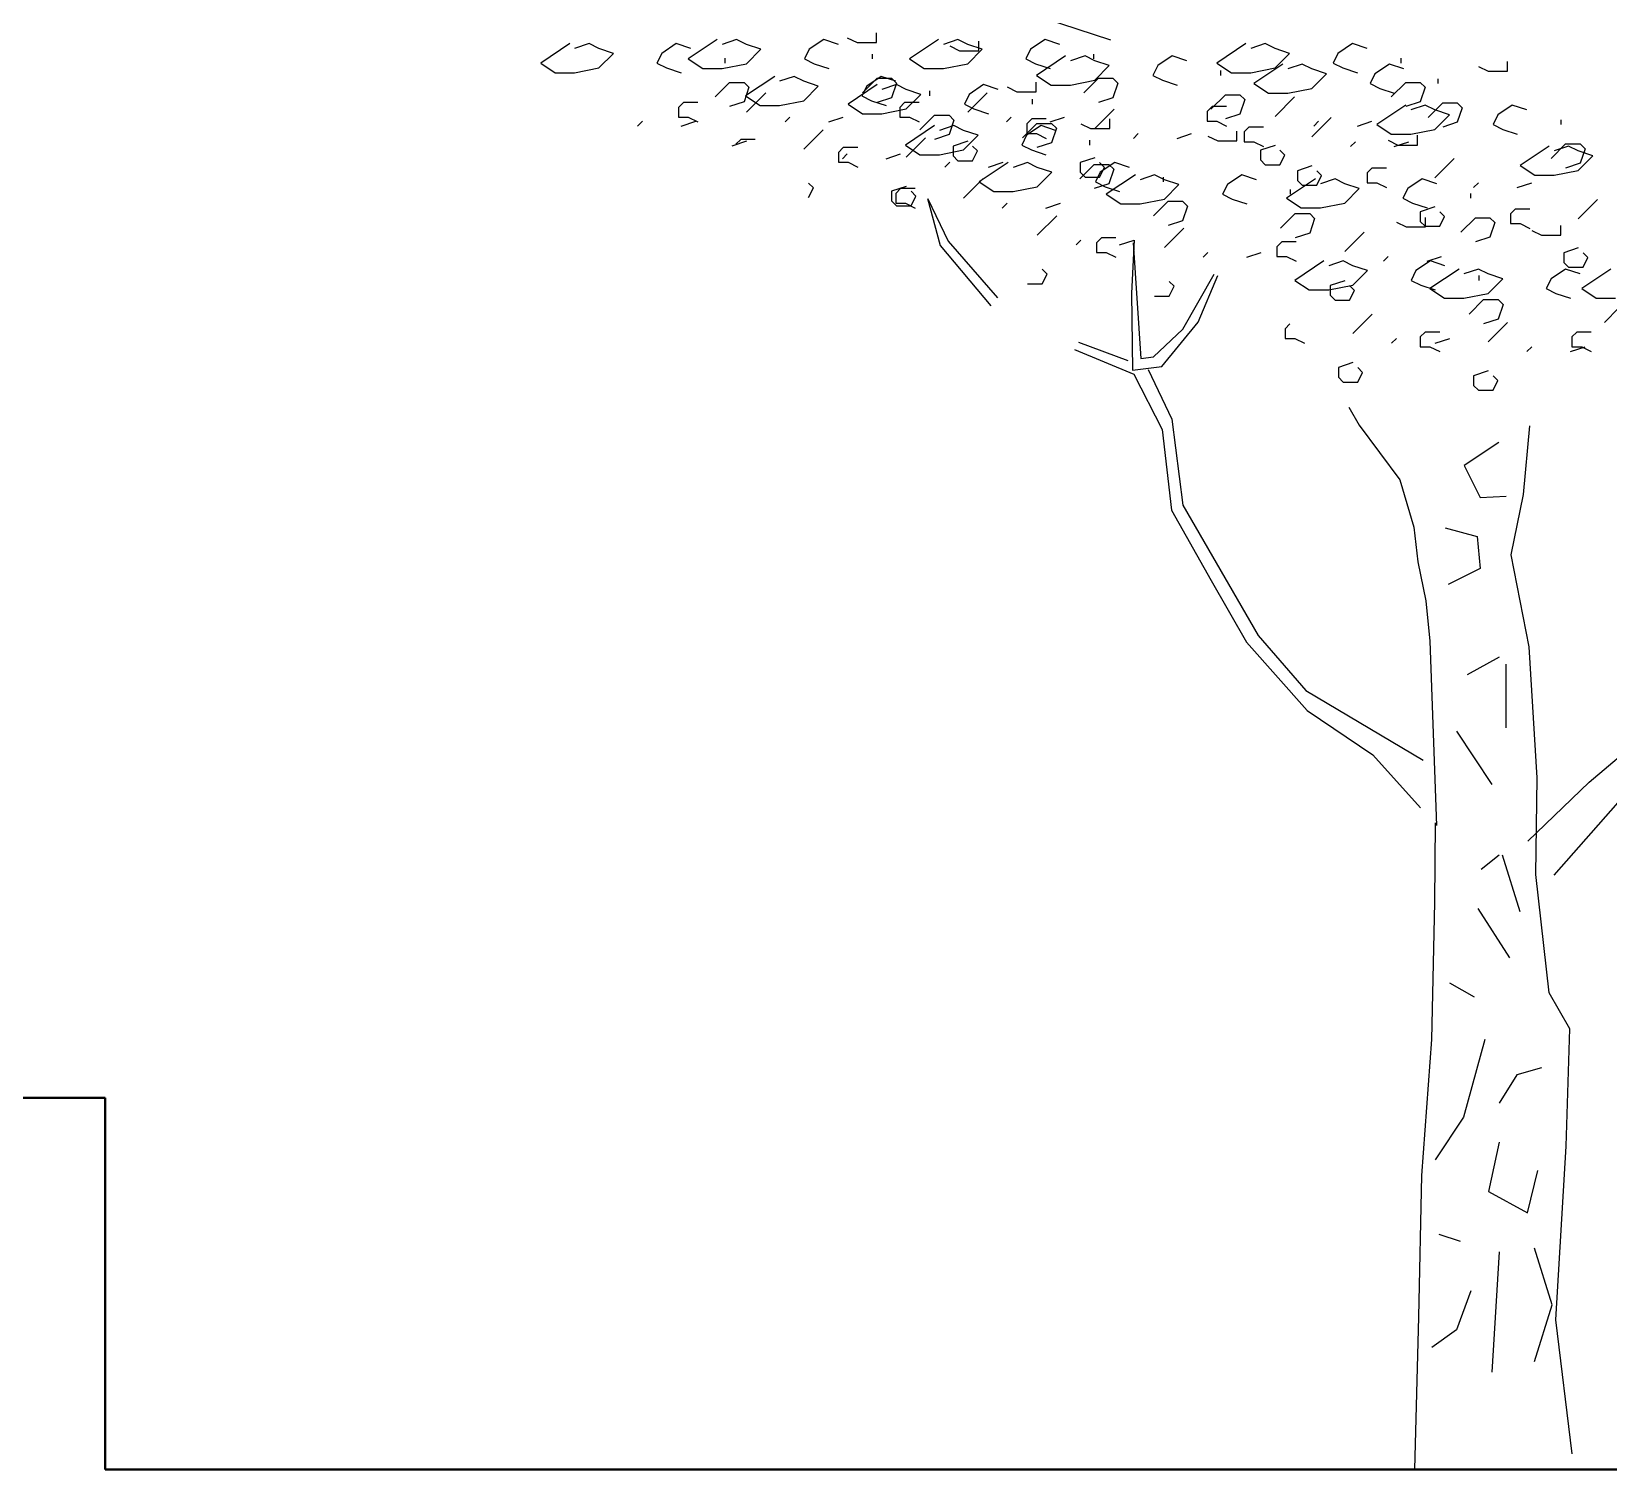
# Model space of a CAD drawing. Header units: metres. Extents: x 2330 to 2661, y 695 to 924.
# Drawn here: x 2613.667 to 2615.789, y 786.456 to 788.391 of the extents above; entities that cross this region are included whole.
import ezdxf

# ---------------------------------------------------------------- set-up
doc = ezdxf.new("R2010")
doc.units = ezdxf.units.M
doc.header["$LTSCALE"] = 20
doc.layers.add('Columns', color=30, linetype='Continuous', lineweight=40)
doc.layers.add('Tree and Others', color=74, linetype='Continuous')

msp = doc.modelspace()

# ---------------------------------------------------------------- linework, layer by layer
for p, q in [((2614.9856, 788.4231), (2615.1185, 788.3799)), ((2614.391, 788.3746), (2614.3519, 788.3485)), ((2614.4171, 788.3746), (2614.3976, 788.368)), ((2614.4301, 788.368), (2614.4171, 788.3746)), ((2614.5344, 788.3746), (2614.5149, 788.3615)), ((2614.554, 788.368), (2614.5344, 788.3746)), ((2614.5896, 788.3801), (2614.5505, 788.354)), ((2614.6156, 788.3801), (2614.5961, 788.3736)), ((2614.6287, 788.3736), (2614.6156, 788.3801)), ((2614.6482, 788.367), (2614.6287, 788.3736)), ((2614.733, 788.3801), (2614.7134, 788.367)), ((2614.7525, 788.3736), (2614.733, 788.3801)), ((2614.7645, 788.3826), (2614.7776, 788.3761)), ((2614.7776, 788.3761), (2614.8036, 788.3761)), ((2614.8036, 788.3761), (2614.8036, 788.3891)), ((2614.8874, 788.3801), (2614.8483, 788.354)), ((2614.9134, 788.3801), (2614.8939, 788.3736)), ((2614.9024, 788.3716), (2614.9154, 788.365)), ((2614.9265, 788.3736), (2614.9134, 788.3801)), ((2614.946, 788.367), (2614.9265, 788.3736)), ((2614.9415, 788.365), (2614.9415, 788.3781)), ((2615.0307, 788.3801), (2615.0112, 788.367)), ((2615.0503, 788.3736), (2615.0307, 788.3801)), ((2615.301, 788.3746), (2615.2619, 788.3485)), ((2615.327, 788.3746), (2615.3075, 788.368)), ((2615.3401, 788.368), (2615.327, 788.3746)), ((2615.4444, 788.3746), (2615.4248, 788.3615)), ((2615.4639, 788.368), (2615.4444, 788.3746)), ((2614.4497, 788.3615), (2614.4301, 788.368)), ((2614.4301, 788.342), (2614.4497, 788.3615)), ((2614.5149, 788.3615), (2614.5084, 788.3485)), ((2614.5505, 788.354), (2614.57, 788.341)), ((2614.5996, 788.355), (2614.5996, 788.3485)), ((2614.6287, 788.3475), (2614.6482, 788.367)), ((2614.7134, 788.367), (2614.7069, 788.354)), ((2614.7069, 788.354), (2614.7199, 788.3475)), ((2614.7981, 788.3605), (2614.7981, 788.354)), ((2614.8483, 788.354), (2614.8678, 788.341)), ((2614.9154, 788.365), (2614.9415, 788.365)), ((2614.9265, 788.3475), (2614.946, 788.367)), ((2615.0112, 788.367), (2615.0047, 788.354)), ((2615.0047, 788.354), (2615.0177, 788.3475)), ((2615.0583, 788.358), (2615.0192, 788.3319)), ((2615.0844, 788.358), (2615.0648, 788.3515)), ((2615.0974, 788.3515), (2615.0844, 788.358)), ((2615.0959, 788.3605), (2615.0959, 788.354)), ((2615.117, 788.345), (2615.0974, 788.3515)), ((2615.2017, 788.358), (2615.1822, 788.345)), ((2615.2213, 788.3515), (2615.2017, 788.358)), ((2615.3596, 788.3615), (2615.3401, 788.368)), ((2615.3401, 788.342), (2615.3596, 788.3615)), ((2615.4248, 788.3615), (2615.4183, 788.3485)), ((2615.5095, 788.355), (2615.5095, 788.3485)), ((2615.6529, 788.3375), (2615.6529, 788.3505)), ((2614.3519, 788.3485), (2614.3715, 788.3354)), ((2614.3715, 788.3354), (2614.3976, 788.3354)), ((2614.3976, 788.3354), (2614.4301, 788.342)), ((2614.5084, 788.3485), (2614.5214, 788.342)), ((2614.5214, 788.342), (2614.5409, 788.3354)), ((2614.57, 788.341), (2614.5961, 788.341)), ((2614.5961, 788.341), (2614.6287, 788.3475)), ((2614.6668, 788.3304), (2614.6277, 788.3043)), ((2614.6928, 788.3304), (2614.6733, 788.3239)), ((2614.7059, 788.3239), (2614.6928, 788.3304)), ((2614.7199, 788.3475), (2614.7395, 788.341)), ((2614.8102, 788.3304), (2614.7906, 788.3174)), ((2614.8297, 788.3239), (2614.8102, 788.3304)), ((2614.8678, 788.341), (2614.8939, 788.341)), ((2614.8939, 788.341), (2614.9265, 788.3475)), ((2615.0177, 788.3475), (2615.0373, 788.341)), ((2615.0192, 788.3319), (2615.0388, 788.3189)), ((2615.0974, 788.3254), (2615.117, 788.345)), ((2615.1822, 788.345), (2615.1756, 788.3319)), ((2615.1756, 788.3319), (2615.1887, 788.3254)), ((2615.2619, 788.3485), (2615.2814, 788.3354)), ((2615.2669, 788.3384), (2615.2669, 788.3319)), ((2615.2814, 788.3354), (2615.3075, 788.3354)), ((2615.3075, 788.3354), (2615.3401, 788.342)), ((2615.3506, 788.347), (2615.3115, 788.3209)), ((2615.3767, 788.347), (2615.3571, 788.3405)), ((2615.3897, 788.3405), (2615.3767, 788.347)), ((2615.4093, 788.3339), (2615.3897, 788.3405)), ((2615.3897, 788.3144), (2615.4093, 788.3339)), ((2615.4183, 788.3485), (2615.4313, 788.342)), ((2615.4313, 788.342), (2615.4509, 788.3354)), ((2615.4744, 788.3339), (2615.4679, 788.3209)), ((2615.494, 788.347), (2615.4744, 788.3339)), ((2615.5135, 788.3405), (2615.494, 788.347)), ((2615.6138, 788.344), (2615.6268, 788.3375)), ((2615.6268, 788.3375), (2615.6529, 788.3375)), ((2614.5866, 788.3028), (2614.6061, 788.3224)), ((2614.6061, 788.3224), (2614.6257, 788.3224)), ((2614.6257, 788.3224), (2614.6322, 788.3159)), ((2614.6322, 788.3159), (2614.6257, 788.2963)), ((2614.6547, 788.3083), (2614.6287, 788.2823)), ((2614.7254, 788.3174), (2614.7059, 788.3239)), ((2614.7059, 788.2978), (2614.7254, 788.3174)), ((2614.8046, 788.3194), (2614.7655, 788.2933)), ((2614.7906, 788.3174), (2614.7841, 788.3043)), ((2614.7851, 788.3083), (2614.8046, 788.3279)), ((2614.8046, 788.3279), (2614.8242, 788.3279)), ((2614.8307, 788.3194), (2614.8112, 788.3129)), ((2614.8242, 788.3279), (2614.8307, 788.3214)), ((2614.8307, 788.3214), (2614.8242, 788.3018)), ((2614.8437, 788.3129), (2614.8307, 788.3194)), ((2614.8633, 788.3063), (2614.8437, 788.3129)), ((2614.8753, 788.3109), (2614.8753, 788.3043)), ((2614.9525, 788.3083), (2614.9265, 788.2823)), ((2614.948, 788.3194), (2614.9285, 788.3063)), ((2614.9676, 788.3129), (2614.948, 788.3194)), ((2614.9796, 788.3164), (2614.9926, 788.3099)), ((2614.9926, 788.3099), (2615.0187, 788.3099)), ((2615.0187, 788.3099), (2615.0187, 788.3229)), ((2615.0388, 788.3189), (2615.0648, 788.3189)), ((2615.0648, 788.3189), (2615.0974, 788.3254)), ((2615.0829, 788.3083), (2615.1024, 788.3279)), ((2615.1024, 788.3279), (2615.122, 788.3279)), ((2615.122, 788.3279), (2615.1285, 788.3214)), ((2615.1285, 788.3214), (2615.122, 788.3018)), ((2615.1887, 788.3254), (2615.2082, 788.3189)), ((2615.3115, 788.3209), (2615.3311, 788.3078)), ((2615.3311, 788.3078), (2615.3571, 788.3078)), ((2615.3571, 788.3078), (2615.3897, 788.3144)), ((2615.4679, 788.3209), (2615.481, 788.3144)), ((2615.481, 788.3144), (2615.5005, 788.3078)), ((2615.4965, 788.3028), (2615.516, 788.3224)), ((2615.516, 788.3224), (2615.5356, 788.3224)), ((2615.5356, 788.3224), (2615.5421, 788.3159)), ((2615.5421, 788.3159), (2615.5356, 788.2963)), ((2615.5592, 788.3274), (2615.5592, 788.3209)), ((2614.5439, 788.2953), (2614.5374, 788.2888)), ((2614.5374, 788.2888), (2614.5374, 788.2757)), ((2614.5635, 788.2953), (2614.5439, 788.2953)), ((2614.6257, 788.2963), (2614.6061, 788.2898)), ((2614.6277, 788.3043), (2614.6472, 788.2913)), ((2614.6472, 788.2913), (2614.6733, 788.2913)), ((2614.6733, 788.2913), (2614.7059, 788.2978)), ((2614.7655, 788.2933), (2614.7851, 788.2803)), ((2614.7841, 788.3043), (2614.7971, 788.2978)), ((2614.7971, 788.2978), (2614.8167, 788.2913)), ((2614.8242, 788.3018), (2614.8046, 788.2953)), ((2614.8112, 788.2803), (2614.8437, 788.2868)), ((2614.8417, 788.2953), (2614.8352, 788.2888)), ((2614.8352, 788.2888), (2614.8352, 788.2757)), ((2614.8613, 788.2953), (2614.8417, 788.2953)), ((2614.8437, 788.2868), (2614.8633, 788.3063)), ((2614.9285, 788.3063), (2614.922, 788.2933)), ((2614.922, 788.2933), (2614.935, 788.2868)), ((2614.935, 788.2868), (2614.9545, 788.2803)), ((2615.0132, 788.2998), (2615.0132, 788.2933)), ((2615.122, 788.3018), (2615.1024, 788.2953)), ((2615.2553, 788.2898), (2615.2488, 788.2833)), ((2615.2538, 788.2863), (2615.2734, 788.3058)), ((2615.2749, 788.2898), (2615.2553, 788.2898)), ((2615.2734, 788.3058), (2615.2929, 788.3058)), ((2615.2929, 788.3058), (2615.2995, 788.2993)), ((2615.2995, 788.2993), (2615.2929, 788.2797)), ((2615.3661, 788.3028), (2615.3401, 788.2767)), ((2615.516, 788.2918), (2615.4769, 788.2657)), ((2615.5356, 788.2963), (2615.516, 788.2898)), ((2615.5421, 788.2918), (2615.5226, 788.2853)), ((2615.5551, 788.2853), (2615.5421, 788.2918)), ((2615.5461, 788.2752), (2615.5657, 788.2948)), ((2615.5657, 788.2948), (2615.5852, 788.2948)), ((2615.5852, 788.2948), (2615.5917, 788.2883)), ((2615.5917, 788.2883), (2615.5852, 788.2687)), ((2615.6594, 788.2918), (2615.6399, 788.2788)), ((2615.679, 788.2853), (2615.6594, 788.2918)), ((2614.4888, 788.2702), (2614.4823, 788.2637)), ((2614.5374, 788.2757), (2614.5505, 788.2757)), ((2614.5409, 788.2637), (2614.5605, 788.2702)), ((2614.5505, 788.2757), (2614.5635, 788.2692)), ((2614.6873, 788.2757), (2614.6808, 788.2692)), ((2614.7395, 788.2692), (2614.759, 788.2757)), ((2614.7851, 788.2803), (2614.8112, 788.2803)), ((2614.8352, 788.2757), (2614.8483, 788.2757)), ((2614.8483, 788.2757), (2614.8613, 788.2692)), ((2614.8623, 788.2587), (2614.8819, 788.2782)), ((2614.8819, 788.2782), (2614.9014, 788.2782)), ((2614.9014, 788.2782), (2614.9079, 788.2717)), ((2614.9079, 788.2717), (2614.9014, 788.2522)), ((2614.9851, 788.2757), (2614.9786, 788.2692)), ((2615.0002, 788.2476), (2615.0197, 788.2672)), ((2615.0127, 788.2732), (2615.0062, 788.2667)), ((2615.0062, 788.2667), (2615.0062, 788.2537)), ((2615.0323, 788.2732), (2615.0127, 788.2732)), ((2615.0197, 788.2672), (2615.0393, 788.2672)), ((2615.0373, 788.2692), (2615.0568, 788.2757)), ((2615.0393, 788.2672), (2615.0458, 788.2607)), ((2615.0789, 788.2667), (2615.0919, 788.2602)), ((2615.1235, 788.2863), (2615.0974, 788.2602)), ((2615.118, 788.2602), (2615.118, 788.2733)), ((2615.2488, 788.2833), (2615.2488, 788.2702)), ((2615.2488, 788.2702), (2615.2619, 788.2702)), ((2615.2619, 788.2702), (2615.2749, 788.2637)), ((2615.2929, 788.2797), (2615.2734, 788.2732)), ((2615.4158, 788.2752), (2615.3897, 788.2491)), ((2615.3987, 788.2702), (2615.3922, 788.2637)), ((2615.4509, 788.2637), (2615.4704, 788.2702)), ((2615.4769, 788.2657), (2615.4965, 788.2527)), ((2615.5747, 788.2788), (2615.5551, 788.2853)), ((2615.5551, 788.2592), (2615.5747, 788.2788)), ((2615.5852, 788.2687), (2615.5657, 788.2622)), ((2615.6399, 788.2788), (2615.6334, 788.2657)), ((2615.6334, 788.2657), (2615.6464, 788.2592)), ((2615.7246, 788.2722), (2615.7246, 788.2657)), ((2614.6212, 788.2456), (2614.6146, 788.2391)), ((2614.6407, 788.2456), (2614.6212, 788.2456)), ((2614.732, 788.2587), (2614.7059, 788.2326)), ((2614.8819, 788.2642), (2614.8427, 788.2381)), ((2614.8698, 788.2476), (2614.8437, 788.2216)), ((2614.9014, 788.2522), (2614.8819, 788.2456)), ((2614.9079, 788.2642), (2614.8884, 788.2577)), ((2614.921, 788.2577), (2614.9079, 788.2642)), ((2614.9405, 788.2512), (2614.921, 788.2577)), ((2614.921, 788.2316), (2614.9405, 788.2512)), ((2615.0057, 788.2512), (2614.9992, 788.2381)), ((2615.0252, 788.2642), (2615.0057, 788.2512)), ((2615.0062, 788.2537), (2615.0192, 788.2537)), ((2615.0192, 788.2537), (2615.0323, 788.2471)), ((2615.0448, 788.2577), (2615.0252, 788.2642)), ((2615.0458, 788.2607), (2615.0393, 788.2411)), ((2615.0904, 788.2446), (2615.0904, 788.2381)), ((2615.0919, 788.2602), (2615.118, 788.2602)), ((2615.1561, 788.2537), (2615.1496, 788.2471)), ((2615.2082, 788.2471), (2615.2278, 788.2537)), ((2615.2498, 788.2502), (2615.2629, 788.2437)), ((2615.2889, 788.2437), (2615.2889, 788.2567)), ((2615.305, 788.2622), (2615.2985, 788.2557)), ((2615.2985, 788.2557), (2615.2985, 788.2426)), ((2615.3245, 788.2622), (2615.305, 788.2622)), ((2615.4925, 788.2447), (2615.5055, 788.2381)), ((2615.4965, 788.2527), (2615.5226, 788.2527)), ((2615.5226, 788.2527), (2615.5551, 788.2592)), ((2615.5316, 788.2381), (2615.5316, 788.2512)), ((2615.6464, 788.2592), (2615.6659, 788.2527)), ((2614.6287, 788.2431), (2614.6091, 788.2366)), ((2614.759, 788.2346), (2614.7525, 788.2281)), ((2614.7525, 788.2281), (2614.7525, 788.215)), ((2614.7645, 788.2261), (2614.758, 788.2195)), ((2614.7786, 788.2346), (2614.759, 788.2346)), ((2614.8167, 788.2195), (2614.8362, 788.2261)), ((2614.8427, 788.2381), (2614.8623, 788.2251)), ((2614.8623, 788.2251), (2614.8884, 788.2251)), ((2614.8884, 788.2251), (2614.921, 788.2316)), ((2614.9265, 788.2431), (2614.9069, 788.2366)), ((2614.9069, 788.2366), (2614.9069, 788.2235)), ((2614.9069, 788.2235), (2614.9134, 788.217)), ((2614.9395, 788.2301), (2614.933, 788.2366)), ((2614.933, 788.217), (2614.9395, 788.2301)), ((2614.9992, 788.2381), (2615.0122, 788.2316)), ((2615.0122, 788.2316), (2615.0318, 788.2251)), ((2615.0393, 788.2411), (2615.0197, 788.2346)), ((2615.2629, 788.2437), (2615.2889, 788.2437)), ((2615.2985, 788.2426), (2615.3115, 788.2426)), ((2615.3115, 788.2426), (2615.3245, 788.2361)), ((2615.3401, 788.2376), (2615.3205, 788.2311)), ((2615.3205, 788.2311), (2615.3205, 788.218)), ((2615.3531, 788.2246), (2615.3466, 788.2311)), ((2615.3466, 788.2115), (2615.3531, 788.2246)), ((2615.4484, 788.2426), (2615.4418, 788.2361)), ((2615.5005, 788.2361), (2615.5201, 788.2426)), ((2615.5055, 788.2381), (2615.5316, 788.2381)), ((2615.7091, 788.2366), (2615.67, 788.2105)), ((2615.7116, 788.2201), (2615.7311, 788.2396)), ((2615.7351, 788.2366), (2615.7156, 788.2301)), ((2615.7311, 788.2396), (2615.7507, 788.2396)), ((2615.7482, 788.2301), (2615.7351, 788.2366)), ((2615.7677, 788.2236), (2615.7482, 788.2301)), ((2615.7482, 788.204), (2615.7677, 788.2236)), ((2615.7507, 788.2396), (2615.7572, 788.2331)), ((2615.7572, 788.2331), (2615.7507, 788.2135)), ((2614.7525, 788.215), (2614.7655, 788.215)), ((2614.7655, 788.215), (2614.7786, 788.2085)), ((2614.9024, 788.215), (2614.8959, 788.2085)), ((2614.9134, 788.217), (2614.9265, 788.217)), ((2614.9265, 788.217), (2614.933, 788.217)), ((2614.9811, 788.2146), (2614.942, 788.1885)), ((2614.9545, 788.2085), (2614.9741, 788.215)), ((2615.0072, 788.2146), (2614.9876, 788.208)), ((2615.0202, 788.208), (2615.0072, 788.2146)), ((2615.0398, 788.2015), (2615.0202, 788.208)), ((2615.0774, 788.1925), (2615.0969, 788.212)), ((2615.0974, 788.221), (2615.0779, 788.2145)), ((2615.0779, 788.2145), (2615.0779, 788.2015)), ((2615.0969, 788.212), (2615.1165, 788.212)), ((2615.1105, 788.208), (2615.1039, 788.2145)), ((2615.1039, 788.195), (2615.1105, 788.208)), ((2615.1245, 788.2146), (2615.1049, 788.2015)), ((2615.1165, 788.212), (2615.123, 788.2055)), ((2615.123, 788.2055), (2615.1165, 788.1859)), ((2615.1441, 788.208), (2615.1245, 788.2146)), ((2615.3205, 788.218), (2615.327, 788.2115)), ((2615.327, 788.2115), (2615.3401, 788.2115)), ((2615.3401, 788.2115), (2615.3466, 788.2115)), ((2615.3897, 788.21), (2615.3702, 788.2035)), ((2615.3702, 788.2035), (2615.3702, 788.1904)), ((2615.4027, 788.197), (2615.3962, 788.2035)), ((2615.4704, 788.207), (2615.4639, 788.2005)), ((2615.49, 788.207), (2615.4704, 788.207)), ((2615.5812, 788.2201), (2615.5551, 788.194)), ((2615.67, 788.2105), (2615.6895, 788.1975)), ((2615.7156, 788.1975), (2615.7482, 788.204)), ((2615.7507, 788.2135), (2615.7311, 788.207)), ((2614.7189, 788.1804), (2614.7124, 788.1869)), ((2614.8437, 788.1824), (2614.8242, 788.1759)), ((2614.947, 788.1925), (2614.921, 788.1664)), ((2614.942, 788.1885), (2614.9616, 788.1754)), ((2614.9876, 788.1754), (2615.0202, 788.1819)), ((2615.0202, 788.1819), (2615.0398, 788.2015)), ((2615.0779, 788.2015), (2615.0844, 788.195)), ((2615.0844, 788.195), (2615.0974, 788.195)), ((2615.1165, 788.1859), (2615.0969, 788.1794)), ((2615.0974, 788.195), (2615.1039, 788.195)), ((2615.1049, 788.2015), (2615.0984, 788.1885)), ((2615.0984, 788.1885), (2615.1115, 788.1819)), ((2615.1115, 788.1819), (2615.131, 788.1754)), ((2615.1521, 788.198), (2615.113, 788.1719)), ((2615.1781, 788.198), (2615.1586, 788.1915)), ((2615.1912, 788.1915), (2615.1781, 788.198)), ((2615.1897, 788.195), (2615.1897, 788.1885)), ((2615.2107, 788.185), (2615.1912, 788.1915)), ((2615.1912, 788.1654), (2615.2107, 788.185)), ((2615.2759, 788.185), (2615.2694, 788.1719)), ((2615.2955, 788.198), (2615.2759, 788.185)), ((2615.315, 788.1915), (2615.2955, 788.198)), ((2615.3947, 788.1925), (2615.3556, 788.1664)), ((2615.3702, 788.1904), (2615.3767, 788.1839)), ((2615.3767, 788.1839), (2615.3897, 788.1839)), ((2615.3897, 788.1839), (2615.3962, 788.1839)), ((2615.3962, 788.1839), (2615.4027, 788.197)), ((2615.4208, 788.1925), (2615.4012, 788.186)), ((2615.4338, 788.186), (2615.4208, 788.1925)), ((2615.4534, 788.1794), (2615.4338, 788.186)), ((2615.4639, 788.2005), (2615.4639, 788.1874)), ((2615.4639, 788.1874), (2615.4769, 788.1874)), ((2615.4769, 788.1874), (2615.49, 788.1809)), ((2615.5381, 788.1925), (2615.5186, 788.1794)), ((2615.5577, 788.186), (2615.5381, 788.1925)), ((2615.6138, 788.1874), (2615.6073, 788.1809)), ((2615.6659, 788.1809), (2615.6855, 788.1874)), ((2615.6895, 788.1975), (2615.7156, 788.1975)), ((2614.7124, 788.1674), (2614.7189, 788.1804)), ((2614.8242, 788.1759), (2614.8242, 788.1629)), ((2614.8242, 788.1629), (2614.8307, 788.1563)), ((2614.8362, 788.1794), (2614.8297, 788.1729)), ((2614.8297, 788.1729), (2614.8297, 788.1599)), ((2614.8297, 788.1599), (2614.8427, 788.1599)), ((2614.8558, 788.1794), (2614.8362, 788.1794)), ((2614.8427, 788.1599), (2614.8558, 788.1533)), ((2614.8568, 788.1694), (2614.8503, 788.1759)), ((2614.8503, 788.1563), (2614.8568, 788.1694)), ((2614.8724, 788.1662), (2614.8893, 788.1027)), ((2614.8731, 788.1656), (2614.9002, 788.1088)), ((2614.9616, 788.1754), (2614.9876, 788.1754)), ((2614.9796, 788.1599), (2614.9731, 788.1533)), ((2615.0318, 788.1533), (2615.0513, 788.1599)), ((2615.113, 788.1719), (2615.1325, 788.1589)), ((2615.1586, 788.1589), (2615.1912, 788.1654)), ((2615.1766, 788.1428), (2615.1962, 788.1624)), ((2615.1962, 788.1624), (2615.2157, 788.1624)), ((2615.2157, 788.1624), (2615.2223, 788.1559)), ((2615.2694, 788.1719), (2615.2824, 788.1654)), ((2615.2824, 788.1654), (2615.302, 788.1589)), ((2615.3556, 788.1664), (2615.3752, 788.1534)), ((2615.3606, 788.1784), (2615.3606, 788.1719)), ((2615.4012, 788.1534), (2615.4338, 788.1599)), ((2615.4338, 788.1599), (2615.4534, 788.1794)), ((2615.5186, 788.1794), (2615.512, 788.1664)), ((2615.512, 788.1664), (2615.5251, 788.1599)), ((2615.5251, 788.1599), (2615.5446, 788.1534)), ((2615.6033, 788.1729), (2615.6033, 788.1664)), ((2615.7742, 788.1649), (2615.7482, 788.1388)), ((2614.8307, 788.1563), (2614.8437, 788.1563)), ((2614.8437, 788.1563), (2614.8503, 788.1563)), ((2615.0463, 788.1428), (2615.0202, 788.1167)), ((2615.1325, 788.1589), (2615.1586, 788.1589)), ((2615.2223, 788.1559), (2615.2157, 788.1363)), ((2615.3476, 788.1263), (2615.3671, 788.1458)), ((2615.3671, 788.1458), (2615.3867, 788.1458)), ((2615.3752, 788.1534), (2615.4012, 788.1534)), ((2615.3867, 788.1458), (2615.3932, 788.1393)), ((2615.3932, 788.1393), (2615.3867, 788.1197)), ((2615.5551, 788.1548), (2615.5356, 788.1483)), ((2615.5356, 788.1483), (2615.5356, 788.1353)), ((2615.5426, 788.1278), (2615.5426, 788.1408)), ((2615.5682, 788.1418), (2615.5617, 788.1483)), ((2615.5617, 788.1287), (2615.5682, 788.1418)), ((2615.5902, 788.1207), (2615.6098, 788.1403)), ((2615.6098, 788.1403), (2615.6293, 788.1403)), ((2615.6293, 788.1403), (2615.6359, 788.1338)), ((2615.6634, 788.1518), (2615.6569, 788.1453)), ((2615.6569, 788.1453), (2615.6569, 788.1323)), ((2615.683, 788.1518), (2615.6634, 788.1518)), ((2615.2172, 788.1263), (2615.1912, 788.1002)), ((2615.2157, 788.1363), (2615.1962, 788.1298)), ((2615.3867, 788.1197), (2615.3671, 788.1132)), ((2615.4599, 788.1207), (2615.4338, 788.0946)), ((2615.5035, 788.1343), (2615.5165, 788.1278)), ((2615.5165, 788.1278), (2615.5426, 788.1278)), ((2615.5356, 788.1353), (2615.5421, 788.1287)), ((2615.5421, 788.1287), (2615.5551, 788.1287)), ((2615.5551, 788.1287), (2615.5617, 788.1287)), ((2615.6359, 788.1338), (2615.6293, 788.1142)), ((2615.6569, 788.1323), (2615.67, 788.1323)), ((2615.67, 788.1323), (2615.683, 788.1257)), ((2615.6855, 788.1233), (2615.6985, 788.1168)), ((2615.7246, 788.1168), (2615.7246, 788.1298)), ((2614.8893, 788.1027), (2614.9575, 788.0219)), ((2614.9002, 788.1088), (2614.9668, 788.0323)), ((2615.0789, 788.1102), (2615.0724, 788.1037)), ((2615.1065, 788.1132), (2615.0999, 788.1067)), ((2615.0999, 788.1067), (2615.0999, 788.0936)), ((2615.126, 788.1132), (2615.1065, 788.1132)), ((2615.131, 788.1037), (2615.1506, 788.1102)), ((2615.1507, 788.1102), (2615.1471, 788.0386)), ((2615.1494, 788.1063), (2615.1593, 787.9508)), ((2615.3491, 788.1077), (2615.3426, 788.1012)), ((2615.3426, 788.1012), (2615.3426, 788.0881)), ((2615.3687, 788.1077), (2615.3491, 788.1077)), ((2615.6293, 788.1142), (2615.6098, 788.1077)), ((2615.6985, 788.1168), (2615.7246, 788.1168)), ((2615.7482, 788.0997), (2615.7286, 788.0931)), ((2615.0999, 788.0936), (2615.113, 788.0936)), ((2615.113, 788.0936), (2615.126, 788.0871)), ((2615.2498, 788.0936), (2615.2433, 788.0871)), ((2615.302, 788.0871), (2615.3215, 788.0936)), ((2615.3426, 788.0881), (2615.3556, 788.0881)), ((2615.3556, 788.0881), (2615.3687, 788.0816)), ((2615.4057, 788.0821), (2615.3666, 788.056)), ((2615.4318, 788.0821), (2615.4123, 788.0756)), ((2615.4449, 788.0756), (2615.4318, 788.0821)), ((2615.4644, 788.0691), (2615.4449, 788.0756)), ((2615.4925, 788.0881), (2615.486, 788.0816)), ((2615.5491, 788.0821), (2615.5296, 788.0691)), ((2615.5446, 788.0816), (2615.5642, 788.0881)), ((2615.5687, 788.0756), (2615.5491, 788.0821)), ((2615.7286, 788.0931), (2615.7286, 788.0801)), ((2615.7286, 788.0801), (2615.7351, 788.0736)), ((2615.7612, 788.0866), (2615.7547, 788.0931)), ((2615.7547, 788.0736), (2615.7612, 788.0866)), ((2615.0333, 788.0645), (2615.0267, 788.0711)), ((2615.0267, 788.0515), (2615.0333, 788.0645)), ((2615.2042, 788.048), (2615.1977, 788.0545)), ((2615.2161, 787.9903), (2615.258, 788.0644)), ((2615.2367, 787.9998), (2615.2631, 788.0627)), ((2615.3666, 788.056), (2615.3862, 788.043)), ((2615.4338, 788.0555), (2615.4143, 788.049)), ((2615.4449, 788.0495), (2615.4644, 788.0691)), ((2615.5296, 788.0691), (2615.5231, 788.056)), ((2615.5231, 788.056), (2615.5361, 788.0495)), ((2615.5877, 788.0711), (2615.5486, 788.045)), ((2615.6138, 788.0711), (2615.5943, 788.0646)), ((2615.6268, 788.0646), (2615.6138, 788.0711)), ((2615.6143, 788.0626), (2615.6143, 788.056)), ((2615.6464, 788.0581), (2615.6268, 788.0646)), ((2615.6268, 788.0385), (2615.6464, 788.0581)), ((2615.7116, 788.0581), (2615.705, 788.045)), ((2615.7311, 788.0711), (2615.7116, 788.0581)), ((2615.7507, 788.0646), (2615.7311, 788.0711)), ((2615.7351, 788.0736), (2615.7482, 788.0736)), ((2615.7482, 788.0736), (2615.7547, 788.0736)), ((2615.7918, 788.0711), (2615.7527, 788.045)), ((2615.0072, 788.0515), (2615.0202, 788.0515)), ((2615.0202, 788.0515), (2615.0267, 788.0515)), ((2615.1471, 788.0386), (2615.1482, 787.9351)), ((2615.1781, 788.0349), (2615.1912, 788.0349)), ((2615.1912, 788.0349), (2615.1977, 788.0349)), ((2615.1977, 788.0349), (2615.2042, 788.048)), ((2615.3862, 788.043), (2615.4123, 788.043)), ((2615.4123, 788.043), (2615.4449, 788.0495)), ((2615.4143, 788.049), (2615.4143, 788.0359)), ((2615.4143, 788.0359), (2615.4208, 788.0294)), ((2615.4469, 788.0425), (2615.4403, 788.049)), ((2615.4403, 788.0294), (2615.4469, 788.0425)), ((2615.5361, 788.0495), (2615.5556, 788.043)), ((2615.5486, 788.045), (2615.5682, 788.032)), ((2615.5682, 788.032), (2615.5943, 788.032)), ((2615.5943, 788.032), (2615.6268, 788.0385)), ((2615.705, 788.045), (2615.7181, 788.0385)), ((2615.7181, 788.0385), (2615.7376, 788.032)), ((2615.7527, 788.045), (2615.7722, 788.032)), ((2615.7722, 788.032), (2615.7983, 788.032)), ((2615.4208, 788.0294), (2615.4338, 788.0294)), ((2615.4338, 788.0294), (2615.4403, 788.0294)), ((2615.6013, 788.0104), (2615.6208, 788.03)), ((2615.6208, 788.03), (2615.6404, 788.03)), ((2615.6404, 788.03), (2615.6469, 788.0234)), ((2615.6469, 788.0234), (2615.6404, 788.0039)), ((2615.7833, 787.9993), (2615.8028, 788.0189)), ((2615.1766, 787.9532), (2615.2161, 787.9903)), ((2615.1876, 787.94), (2615.2367, 787.9998)), ((2615.3601, 787.9973), (2615.3536, 787.9908)), ((2615.3536, 787.9908), (2615.3536, 787.9778)), ((2615.4709, 788.0104), (2615.4449, 787.9843)), ((2615.6404, 788.0039), (2615.6208, 787.9973)), ((2615.6529, 787.9993), (2615.6268, 787.9733)), ((2615.0754, 787.973), (2615.142, 787.9483)), ((2615.3536, 787.9778), (2615.3666, 787.9778)), ((2615.3666, 787.9778), (2615.3797, 787.9713)), ((2615.5035, 787.9778), (2615.497, 787.9713)), ((2615.5421, 787.9863), (2615.5356, 787.9798)), ((2615.5356, 787.9798), (2615.5356, 787.9667)), ((2615.5617, 787.9863), (2615.5421, 787.9863)), ((2615.5556, 787.9713), (2615.5752, 787.9778)), ((2615.7462, 787.9863), (2615.7396, 787.9798)), ((2615.7396, 787.9798), (2615.7396, 787.9667)), ((2615.7657, 787.9863), (2615.7462, 787.9863)), ((2615.0703, 787.963), (2615.1503, 787.9295)), ((2615.1593, 787.9508), (2615.1766, 787.9532)), ((2615.5356, 787.9667), (2615.5486, 787.9667)), ((2615.5486, 787.9667), (2615.5617, 787.9602)), ((2615.6855, 787.9667), (2615.679, 787.9602)), ((2615.7376, 787.9602), (2615.7572, 787.9667)), ((2615.7396, 787.9667), (2615.7527, 787.9667)), ((2615.7527, 787.9667), (2615.7657, 787.9602)), ((2615.1482, 787.9351), (2615.1876, 787.94)), ((2615.1503, 787.9295), (2615.1882, 787.8554)), ((2615.1692, 787.936), (2615.2013, 787.8693)), ((2615.4449, 787.9452), (2615.4253, 787.9386)), ((2615.4253, 787.9386), (2615.4253, 787.9256)), ((2615.4579, 787.9321), (2615.4514, 787.9386)), ((2615.4514, 787.9191), (2615.4579, 787.9321)), ((2615.6268, 787.9341), (2615.6073, 787.9276)), ((2615.6073, 787.9276), (2615.6073, 787.9146)), ((2615.6399, 787.9211), (2615.6334, 787.9276)), ((2615.4253, 787.9256), (2615.4318, 787.9191)), ((2615.4318, 787.9191), (2615.4449, 787.9191)), ((2615.4449, 787.9191), (2615.4514, 787.9191)), ((2615.6073, 787.9146), (2615.6138, 787.908)), ((2615.6138, 787.908), (2615.6268, 787.908)), ((2615.6268, 787.908), (2615.6334, 787.908)), ((2615.6334, 787.908), (2615.6399, 787.9211)), ((2615.4395, 787.8852), (2615.4534, 787.8611)), ((2615.2013, 787.8693), (2615.2161, 787.7532)), ((2615.1882, 787.8554), (2615.2007, 787.7466)), ((2615.4534, 787.8611), (2615.5082, 787.7874)), ((2615.6744, 787.7678), (2615.683, 787.8602)), ((2615.6413, 787.8378), (2615.5945, 787.8067)), ((2615.5945, 787.8067), (2615.616, 787.7638)), ((2615.5082, 787.7874), (2615.527, 787.724)), ((2615.616, 787.7638), (2615.651, 787.7657)), ((2615.6579, 787.6864), (2615.6744, 787.7678)), ((2615.2007, 787.7466), (2615.2543, 787.6521)), ((2615.2161, 787.7532), (2615.3172, 787.5779)), ((2615.527, 787.724), (2615.5321, 787.6771)), ((2615.5692, 787.7228), (2615.6121, 787.7111)), ((2615.6121, 787.7111), (2615.616, 787.6682)), ((2615.5321, 787.6771), (2615.543, 787.6247)), ((2615.6822, 787.5628), (2615.6579, 787.6864)), ((2615.2543, 787.6521), (2615.3019, 787.5688)), ((2615.616, 787.6682), (2615.5731, 787.6468)), ((2615.543, 787.6247), (2615.5484, 787.5703)), ((2615.3019, 787.5688), (2615.3835, 787.4771)), ((2615.3172, 787.5779), (2615.3814, 787.5038)), ((2615.5484, 787.5703), (2615.5574, 787.3221)), ((2615.6415, 787.549), (2615.5986, 787.5252)), ((2615.6929, 787.3862), (2615.6822, 787.5628)), ((2615.651, 787.4537), (2615.651, 787.5395)), ((2615.3814, 787.5038), (2615.5393, 787.41)), ((2615.3835, 787.4771), (2615.4718, 787.4175)), ((2615.7156, 787.2555), (2615.9013, 787.4662)), ((2615.7627, 787.3807), (2615.8803, 787.4801)), ((2615.5843, 787.449), (2615.6319, 787.3775)), ((2615.4718, 787.4175), (2615.536, 787.3459)), ((2615.6803, 787.3012), (2615.7627, 787.3807)), ((2615.691, 787.2563), (2615.6929, 787.3862)), ((2615.5554, 787.3258), (2615.5547, 787.2185)), ((2615.6415, 787.2822), (2615.6176, 787.2631)), ((2615.67, 787.2059), (2615.6462, 787.2822)), ((2615.7088, 787.0969), (2615.691, 787.2563)), ((2615.5547, 787.2185), (2615.5507, 787.034)), ((2615.6129, 787.2107), (2615.6557, 787.144)), ((2615.5748, 787.1106), (2615.6081, 787.0916)), ((2615.7366, 787.0487), (2615.7088, 787.0969)), ((2615.7317, 786.8905), (2615.7366, 787.0487)), ((2615.5507, 787.034), (2615.5371, 786.851)), ((2615.6224, 787.0344), (2615.5938, 786.9295)), ((2615.6986, 786.9962), (2615.6653, 786.9867)), ((2615.6653, 786.9867), (2615.6415, 786.9486)), ((2615.5938, 786.9295), (2615.5557, 786.8724)), ((2615.6415, 786.8962), (2615.6272, 786.8295)), ((2615.7178, 786.6567), (2615.7317, 786.8905)), ((2615.5371, 786.851), (2615.5332, 786.6608)), ((2615.6796, 786.8009), (2615.6938, 786.8581)), ((2615.6272, 786.8295), (2615.6796, 786.8009)), ((2615.5605, 786.7723), (2615.5891, 786.7628)), ((2615.6415, 786.7485), (2615.6319, 786.5864)), ((2615.7129, 786.677), (2615.6891, 786.7532)), ((2615.6034, 786.696), (2615.5843, 786.6436)), ((2615.6891, 786.6007), (2615.7129, 786.677)), ((2615.5332, 786.6608), (2615.5278, 786.4555)), ((2615.7399, 786.4767), (2615.7178, 786.6567)), ((2615.5843, 786.6436), (2615.551, 786.6198))]:
    msp.add_line(p, q)
at = {"layer": 'Columns'}
for p, q in [((2612.9297, 786.9555), (2613.766, 786.9555)), ((2613.766, 786.9555), (2613.766, 786.4555)), ((2613.766, 786.9555), (2613.766, 786.4555)), ((2613.766, 786.4555), (2618.7701, 786.4555))]:
    msp.add_line(p, q, dxfattribs=at)
at = {"layer": 'Tree and Others'}
msp.add_line((2566.1561, 786.9555), (2613.766, 786.9555), dxfattribs=at)

doc.saveas('drawing.dxf')
